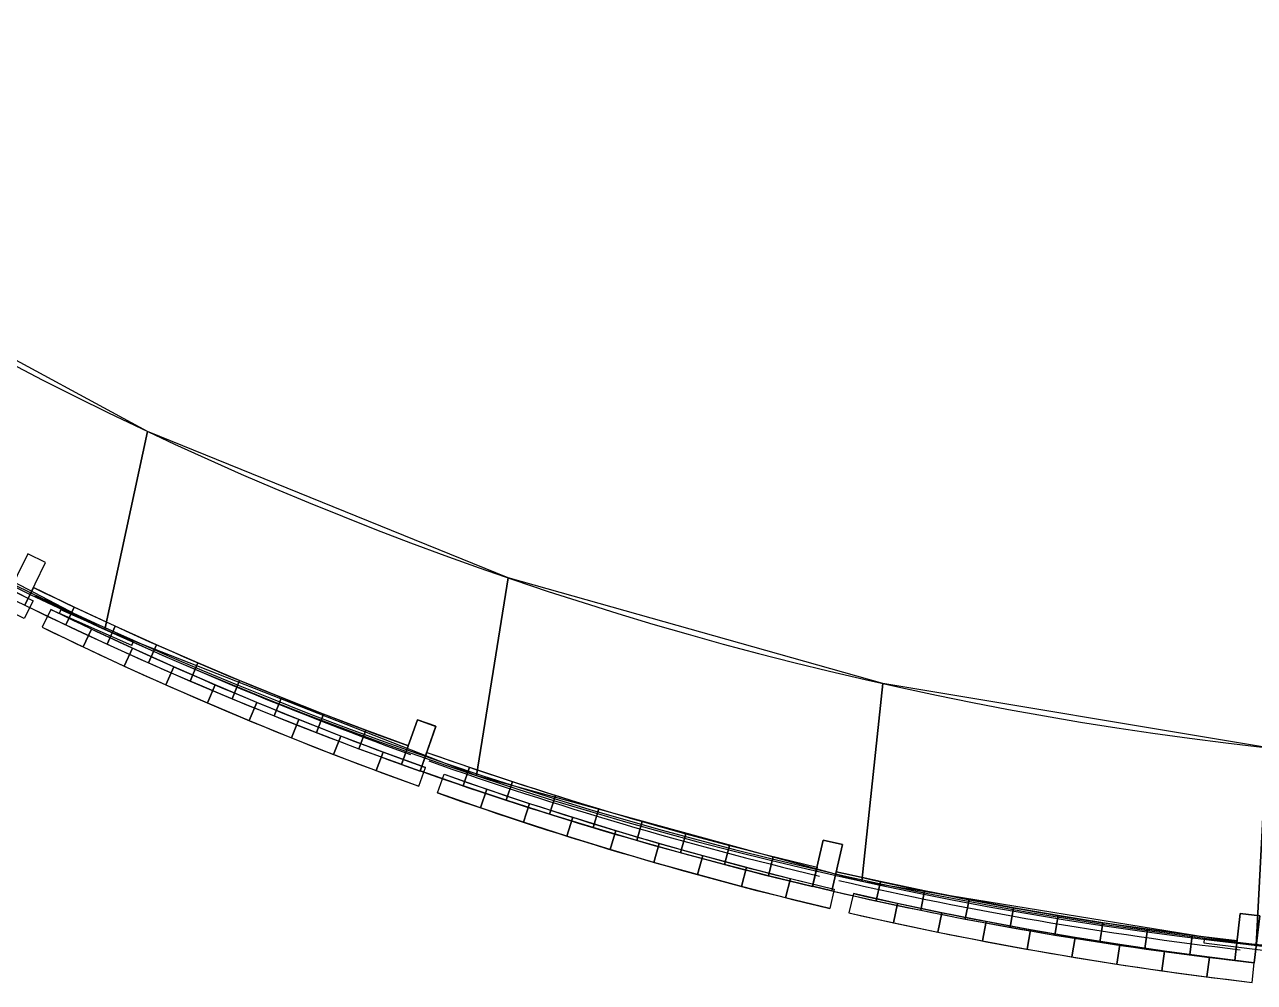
# Model space of a CAD drawing. Extents: x 99251 to 116917, y 66963 to 69452.
# Drawn here: x 103925 to 107039, y 67028 to 69452 of the extents above; entities that cross this region are included whole.
import ezdxf

# ---------------------------------------------------------------- set-up
doc = ezdxf.new("R2010")
doc.units = 0
doc.header["$LTSCALE"] = 200
doc.header["$MEASUREMENT"] = 0
for name, color, linetype in [('3TXT', 3, 'CONTINUOUS'), ('55ETC', 5, 'CONTINUOUS'), ('DOL', 254, 'CONTINUOUS')]:
    doc.layers.add(name, color=color, linetype=linetype)

msp = doc.modelspace()

# ---------------------------------------------------------------- linework, layer by layer
at = {"layer": '3TXT', "color": 33, "elevation": -7200}
for points in [[(103978.1, 68090.8), (103933.2, 68112.9), (103880.2, 68005.2), (103925.1, 67983.2)], [(104919.3, 67693), (104966.4, 67676.1), (104926, 67563.1), (104879, 67579.9)], [(104966.4, 67676.2), (104919.3, 67692.9), (104879, 67579.9), (104926.1, 67563.1)], [(105995.5, 67376.9), (105946.8, 67388.2), (105919.6, 67271.3), (105968.3, 67260)], [(105946.8, 67388.2), (105995.5, 67376.8), (105968.3, 67260), (105919.6, 67271.3)], [(107002.4, 67202.6), (107052.1, 67196.9), (107038.4, 67077.6), (106988.7, 67083.4)], [(107052.1, 67196.9), (107002.4, 67202.6), (106988.7, 67083.3), (107038.4, 67077.7)]]:
    msp.add_lwpolyline(points, close=True, dxfattribs=at)
at = {"layer": '3TXT', "color": 33}
for centre, radius, start, end in [((108144.1, 76460.5, -650), 9450, 237.37874, 243.62718), ((108090.6, 76520.8, -4850), 9450, 243.99602, 250.24446), ((108090.6, 76520.8, -5650), 9450, 243.99602, 250.24446), ((108090.6, 76520.8, -3200), 9450, 243.99602, 250.24446), ((108090.6, 76520.8, -4050), 9450, 243.99602, 250.24446), ((108090.6, 76520.8, -1650), 9450, 243.99602, 250.24446), ((108090.6, 76520.8, -4850), 9500, 243.99602, 250.24446), ((108090.6, 76520.8, -5650), 9500, 243.99602, 250.24446), ((108090.6, 76520.8, -3200), 9500, 243.99602, 250.24446), ((108090.6, 76520.8, -4050), 9500, 243.99602, 250.24446), ((108090.6, 76520.8, -1650), 9500, 243.99602, 250.24446), ((108134.1, 76465.4, -650), 9450, 243.99602, 250.24446), ((108134.1, 76465.4, -650), 9500, 243.99602, 250.24446), ((108102, 76516.8, -5650), 9450, 250.47294, 256.72138), ((108102, 76516.8, -4850), 9450, 250.47294, 256.72138), ((108102, 76516.8, -4050), 9450, 250.47294, 256.72138), ((108102, 76516.8, -3200), 9450, 250.47294, 256.72138), ((108102, 76516.8, -1650), 9450, 250.47294, 256.72138), ((108102, 76516.8, -5650), 9500, 250.47294, 256.72138), ((108102, 76516.8, -4850), 9500, 250.47294, 256.72138), ((108102, 76516.8, -4050), 9500, 250.47294, 256.72138), ((108102, 76516.8, -3200), 9500, 250.47294, 256.72138), ((108102, 76516.8, -1650), 9500, 250.47294, 256.72138), ((108145.5, 76461.3, -650), 9450, 250.47294, 256.72138), ((108145.5, 76461.3, -650), 9500, 250.47294, 256.72138), ((108091.2, 76519.3, -5650), 9450, 257.09022, 263.33866), ((108091.2, 76519.3, -4850), 9450, 257.09022, 263.33866), ((108091.2, 76519.3, -4050), 9450, 257.09022, 263.33866), ((108091.2, 76519.3, -3200), 9450, 257.09022, 263.33866), ((108091.2, 76519.3, -1650), 9450, 257.09022, 263.33866), ((108091.2, 76519.3, -5650), 9500, 257.09022, 263.33866), ((108091.2, 76519.3, -4850), 9500, 257.09022, 263.33866), ((108091.2, 76519.3, -4050), 9500, 257.09022, 263.33866), ((108091.2, 76519.3, -3200), 9500, 257.09022, 263.33866), ((108091.2, 76519.3, -1650), 9500, 257.09022, 263.33866), ((108134.6, 76463.9, -650), 9450, 257.09022, 263.33866), ((108134.6, 76463.9, -650), 9500, 257.09022, 263.33866)]:
    msp.add_arc(centre, radius, start, end, dxfattribs=at)
at = {"layer": '55ETC', "color": 161}
for centre, start, end in [((108099.1, 76508.4, -7200), 243.99602, 250.24398), ((108110.5, 76504.4, -7200), 250.47342, 256.72138), ((108099.6, 76506.9, -7200), 257.09022, 263.33818)]:
    msp.add_arc(centre, 9460, start, end, dxfattribs=at)
at = {"layer": 'DOL', "color": 43}
for p, q in [((104012.9, 67961.7, 100), (104016.9, 67970.8, 100)), ((104195.9, 67881.1, 100), (104012.9, 67961.7, 100)), ((104199.9, 67890.2, 100), (104016.9, 67970.8, 100)), ((104195.9, 67881.1, 100), (104199.9, 67890.2, 100)), ((106911.4, 67137.8, -100), (106910.2, 67127.8, -100)), ((106911.4, 67137.8, -100), (107110, 67113.5, -100)), ((106910.2, 67127.8, -100), (107108.8, 67103.6, -100))]:
    msp.add_line(p, q, dxfattribs=at)
at = {"layer": 'DOL'}
for centre, radius, start, end in [((108053.5, 76520.8), 8952.9, 232.13961, 270.19118), ((108082.5, 76608.6, 100), 9540.6, 233.3675, 270.00505), ((108082.5, 76608.6, -700), 9540.6, 233.3675, 270.00505), ((108082.5, 76608.6, 1800), 9540.6, 233.3675, 270.00505), ((108053.5, 76520.8, 1000), 9452.9, 233.19148, 270.18107), ((108082.5, 76608.6, 1000), 9540.6, 233.3675, 270.00505)]:
    msp.add_arc(centre, radius, start, end, dxfattribs=at)

# ---------------------------------------------------------------- meshes
at = {"layer": '3TXT', "color": 33}
mesh = msp.add_polymesh((2, 10), dxfattribs=at)
for k, corner in enumerate([(103924.1, 67949.2, -600), (103821.2, 68001, -600), (103719.1, 68054, -600), (103617.5, 68108.2, -600), (103516.6, 68163.7, -600), (103416.5, 68220.4, -600), (103317, 68278.2, -600), (103218.2, 68337.3, -600), (103120.1, 68397.6, -600), (103022.8, 68459.1, -600), (103946.3, 67994, -600), (103844, 68045.5, -600), (103742.3, 68098.2, -600), (103641.3, 68152.2, -600), (103541, 68207.3, -600), (103441.3, 68263.7, -600), (103342.4, 68321.3, -600), (103244.1, 68380.1, -600), (103146.5, 68440.1, -600), (103049.7, 68501.2, -600)]):
    mesh.set_mesh_vertex(divmod(k, 10), corner)
mesh = msp.add_polymesh((2, 10), dxfattribs=at)
for k, corner in enumerate([(103924.1, 67949.2, -650), (103821.2, 68001, -650), (103719.1, 68054, -650), (103617.5, 68108.2, -650), (103516.6, 68163.7, -650), (103416.5, 68220.4, -650), (103317, 68278.2, -650), (103218.2, 68337.3, -650), (103120.1, 68397.6, -650), (103022.8, 68459.1, -650), (103946.3, 67994, -650), (103844, 68045.5, -650), (103742.3, 68098.2, -650), (103641.3, 68152.2, -650), (103541, 68207.3, -650), (103441.3, 68263.7, -650), (103342.4, 68321.3, -650), (103244.1, 68380.1, -650), (103146.5, 68440.1, -650), (103049.7, 68501.2, -650)]):
    mesh.set_mesh_vertex(divmod(k, 10), corner)
mesh = msp.add_polymesh((2, 10), dxfattribs=at)
for k, corner in enumerate([(103925.5, 67982.6, -4800), (104029.3, 67932.8, -4800), (104133.6, 67884.2, -4800), (104238.6, 67836.9, -4800), (104344.1, 67790.8, -4800), (104450.1, 67746.1, -4800), (104556.7, 67702.6, -4800), (104663.8, 67660.4, -4800), (104771.4, 67619.6, -4800), (104879.5, 67580, -4800), (103947.4, 68027.5, -4800), (104050.6, 67978, -4800), (104154.4, 67929.6, -4800), (104258.8, 67882.6, -4800), (104363.8, 67836.8, -4800), (104469.3, 67792.2, -4800), (104575.3, 67749, -4800), (104681.9, 67707.1, -4800), (104788.9, 67666.4, -4800), (104896.4, 67627, -4800)]):
    mesh.set_mesh_vertex(divmod(k, 10), corner)
mesh = msp.add_polymesh((2, 10), dxfattribs=at)
for k, corner in enumerate([(103925.5, 67982.6, -4850), (104029.3, 67932.8, -4850), (104133.6, 67884.2, -4850), (104238.6, 67836.9, -4850), (104344.1, 67790.8, -4850), (104450.1, 67746.1, -4850), (104556.7, 67702.6, -4850), (104663.8, 67660.4, -4850), (104771.4, 67619.6, -4850), (104879.5, 67580, -4850), (103947.4, 68027.5, -4850), (104050.6, 67978, -4850), (104154.4, 67929.6, -4850), (104258.8, 67882.6, -4850), (104363.8, 67836.8, -4850), (104469.3, 67792.2, -4850), (104575.3, 67749, -4850), (104681.9, 67707.1, -4850), (104788.9, 67666.4, -4850), (104896.4, 67627, -4850)]):
    mesh.set_mesh_vertex(divmod(k, 10), corner)
mesh = msp.add_polymesh((2, 10), dxfattribs=at)
for k, corner in enumerate([(103925.5, 67982.6, -5600), (104029.3, 67932.8, -5600), (104133.6, 67884.2, -5600), (104238.6, 67836.9, -5600), (104344.1, 67790.8, -5600), (104450.1, 67746.1, -5600), (104556.7, 67702.6, -5600), (104663.8, 67660.4, -5600), (104771.4, 67619.6, -5600), (104879.5, 67580, -5600), (103947.4, 68027.5, -5600), (104050.6, 67978, -5600), (104154.4, 67929.6, -5600), (104258.8, 67882.6, -5600), (104363.8, 67836.8, -5600), (104469.3, 67792.2, -5600), (104575.3, 67749, -5600), (104681.9, 67707.1, -5600), (104788.9, 67666.4, -5600), (104896.4, 67627, -5600)]):
    mesh.set_mesh_vertex(divmod(k, 10), corner)
mesh = msp.add_polymesh((2, 10), dxfattribs=at)
for k, corner in enumerate([(103925.5, 67982.6, -5650), (104029.3, 67932.8, -5650), (104133.6, 67884.2, -5650), (104238.6, 67836.9, -5650), (104344.1, 67790.8, -5650), (104450.1, 67746.1, -5650), (104556.7, 67702.6, -5650), (104663.8, 67660.4, -5650), (104771.4, 67619.6, -5650), (104879.5, 67580, -5650), (103947.4, 68027.5, -5650), (104050.6, 67978, -5650), (104154.4, 67929.6, -5650), (104258.8, 67882.6, -5650), (104363.8, 67836.8, -5650), (104469.3, 67792.2, -5650), (104575.3, 67749, -5650), (104681.9, 67707.1, -5650), (104788.9, 67666.4, -5650), (104896.4, 67627, -5650)]):
    mesh.set_mesh_vertex(divmod(k, 10), corner)
mesh = msp.add_polymesh((2, 10), dxfattribs=at)
for k, corner in enumerate([(103925.5, 67982.6, -3150), (104029.3, 67932.8, -3150), (104133.6, 67884.2, -3150), (104238.6, 67836.9, -3150), (104344.1, 67790.8, -3150), (104450.1, 67746.1, -3150), (104556.7, 67702.6, -3150), (104663.8, 67660.4, -3150), (104771.4, 67619.6, -3150), (104879.5, 67580, -3150), (103947.4, 68027.5, -3150), (104050.6, 67978, -3150), (104154.4, 67929.6, -3150), (104258.8, 67882.6, -3150), (104363.8, 67836.8, -3150), (104469.3, 67792.2, -3150), (104575.3, 67749, -3150), (104681.9, 67707.1, -3150), (104788.9, 67666.4, -3150), (104896.4, 67627, -3150)]):
    mesh.set_mesh_vertex(divmod(k, 10), corner)
mesh = msp.add_polymesh((2, 10), dxfattribs=at)
for k, corner in enumerate([(103925.5, 67982.6, -3200), (104029.3, 67932.8, -3200), (104133.6, 67884.2, -3200), (104238.6, 67836.9, -3200), (104344.1, 67790.8, -3200), (104450.1, 67746.1, -3200), (104556.7, 67702.6, -3200), (104663.8, 67660.4, -3200), (104771.4, 67619.6, -3200), (104879.5, 67580, -3200), (103947.4, 68027.5, -3200), (104050.6, 67978, -3200), (104154.4, 67929.6, -3200), (104258.8, 67882.6, -3200), (104363.8, 67836.8, -3200), (104469.3, 67792.2, -3200), (104575.3, 67749, -3200), (104681.9, 67707.1, -3200), (104788.9, 67666.4, -3200), (104896.4, 67627, -3200)]):
    mesh.set_mesh_vertex(divmod(k, 10), corner)
mesh = msp.add_polymesh((2, 10), dxfattribs=at)
for k, corner in enumerate([(103925.5, 67982.6, -4000), (104029.3, 67932.8, -4000), (104133.6, 67884.2, -4000), (104238.6, 67836.9, -4000), (104344.1, 67790.8, -4000), (104450.1, 67746.1, -4000), (104556.7, 67702.6, -4000), (104663.8, 67660.4, -4000), (104771.4, 67619.6, -4000), (104879.5, 67580, -4000), (103947.4, 68027.5, -4000), (104050.6, 67978, -4000), (104154.4, 67929.6, -4000), (104258.8, 67882.6, -4000), (104363.8, 67836.8, -4000), (104469.3, 67792.2, -4000), (104575.3, 67749, -4000), (104681.9, 67707.1, -4000), (104788.9, 67666.4, -4000), (104896.4, 67627, -4000)]):
    mesh.set_mesh_vertex(divmod(k, 10), corner)
mesh = msp.add_polymesh((2, 10), dxfattribs=at)
for k, corner in enumerate([(103925.5, 67982.6, -4050), (104029.3, 67932.8, -4050), (104133.6, 67884.2, -4050), (104238.6, 67836.9, -4050), (104344.1, 67790.8, -4050), (104450.1, 67746.1, -4050), (104556.7, 67702.6, -4050), (104663.8, 67660.4, -4050), (104771.4, 67619.6, -4050), (104879.5, 67580, -4050), (103947.4, 68027.5, -4050), (104050.6, 67978, -4050), (104154.4, 67929.6, -4050), (104258.8, 67882.6, -4050), (104363.8, 67836.8, -4050), (104469.3, 67792.2, -4050), (104575.3, 67749, -4050), (104681.9, 67707.1, -4050), (104788.9, 67666.4, -4050), (104896.4, 67627, -4050)]):
    mesh.set_mesh_vertex(divmod(k, 10), corner)
mesh = msp.add_polymesh((2, 10), dxfattribs=at)
for k, corner in enumerate([(103925.5, 67982.6, -1600), (104029.3, 67932.8, -1600), (104133.6, 67884.2, -1600), (104238.6, 67836.9, -1600), (104344.1, 67790.8, -1600), (104450.1, 67746.1, -1600), (104556.7, 67702.6, -1600), (104663.8, 67660.4, -1600), (104771.4, 67619.6, -1600), (104879.5, 67580, -1600), (103947.4, 68027.5, -1600), (104050.6, 67978, -1600), (104154.4, 67929.6, -1600), (104258.8, 67882.6, -1600), (104363.8, 67836.8, -1600), (104469.3, 67792.2, -1600), (104575.3, 67749, -1600), (104681.9, 67707.1, -1600), (104788.9, 67666.4, -1600), (104896.4, 67627, -1600)]):
    mesh.set_mesh_vertex(divmod(k, 10), corner)
mesh = msp.add_polymesh((2, 10), dxfattribs=at)
for k, corner in enumerate([(103925.5, 67982.6, -1650), (104029.3, 67932.8, -1650), (104133.6, 67884.2, -1650), (104238.6, 67836.9, -1650), (104344.1, 67790.8, -1650), (104450.1, 67746.1, -1650), (104556.7, 67702.6, -1650), (104663.8, 67660.4, -1650), (104771.4, 67619.6, -1650), (104879.5, 67580, -1650), (103947.4, 68027.5, -1650), (104050.6, 67978, -1650), (104154.4, 67929.6, -1650), (104258.8, 67882.6, -1650), (104363.8, 67836.8, -1650), (104469.3, 67792.2, -1650), (104575.3, 67749, -1650), (104681.9, 67707.1, -1650), (104788.9, 67666.4, -1650), (104896.4, 67627, -1650)]):
    mesh.set_mesh_vertex(divmod(k, 10), corner)
mesh = msp.add_polymesh((2, 10), dxfattribs=at)
for k, corner in enumerate([(103968.9, 67927.2, -650), (104072.7, 67877.3, -650), (104177.1, 67828.7, -650), (104282, 67781.4, -650), (104387.5, 67735.4, -650), (104493.6, 67690.6, -650), (104600.2, 67647.2, -650), (104707.3, 67605, -650), (104814.9, 67564.1, -650), (104923, 67524.6, -650), (103990.9, 67972.1, -650), (104094.1, 67922.5, -650), (104197.9, 67874.2, -650), (104302.3, 67827.1, -650), (104407.2, 67781.3, -650), (104512.7, 67736.8, -650), (104618.8, 67693.6, -650), (104725.3, 67651.6, -650), (104832.3, 67611, -650), (104939.9, 67571.6, -650)]):
    mesh.set_mesh_vertex(divmod(k, 10), corner)
mesh = msp.add_polymesh((2, 10), dxfattribs=at)
for k, corner in enumerate([(103968.9, 67927.2, -600), (104072.7, 67877.3, -600), (104177.1, 67828.7, -600), (104282, 67781.4, -600), (104387.5, 67735.4, -600), (104493.6, 67690.6, -600), (104600.2, 67647.2, -600), (104707.3, 67605, -600), (104814.9, 67564.1, -600), (104923, 67524.6, -600), (103990.9, 67972.1, -600), (104094.1, 67922.5, -600), (104197.9, 67874.2, -600), (104302.3, 67827.1, -600), (104407.2, 67781.3, -600), (104512.7, 67736.8, -600), (104618.8, 67693.6, -600), (104725.3, 67651.6, -600), (104832.3, 67611, -600), (104939.9, 67571.6, -600)]):
    mesh.set_mesh_vertex(divmod(k, 10), corner)
mesh = msp.add_polymesh((2, 10), dxfattribs=at)
for k, corner in enumerate([(105920, 67270.8, -5600), (105808.1, 67297.9, -5600), (105696.6, 67326.3, -5600), (105585.4, 67356.2, -5600), (105474.6, 67387.3, -5600), (105364.2, 67419.8, -5600), (105254.1, 67453.7, -5600), (105144.5, 67488.9, -5600), (105035.4, 67525.4, -5600), (104926.6, 67563.2, -5600), (105931.5, 67319.4, -5600), (105820.2, 67346.4, -5600), (105709.3, 67374.7, -5600), (105598.7, 67404.4, -5600), (105488.4, 67435.4, -5600), (105378.6, 67467.7, -5600), (105269.1, 67501.4, -5600), (105160.1, 67536.4, -5600), (105051.5, 67572.7, -5600), (104943.3, 67610.3, -5600)]):
    mesh.set_mesh_vertex(divmod(k, 10), corner)
mesh = msp.add_polymesh((2, 10), dxfattribs=at)
for k, corner in enumerate([(105920, 67270.8, -5650), (105808.1, 67297.9, -5650), (105696.6, 67326.3, -5650), (105585.4, 67356.2, -5650), (105474.6, 67387.3, -5650), (105364.2, 67419.8, -5650), (105254.1, 67453.7, -5650), (105144.5, 67488.9, -5650), (105035.4, 67525.4, -5650), (104926.6, 67563.2, -5650), (105931.5, 67319.4, -5650), (105820.2, 67346.4, -5650), (105709.3, 67374.7, -5650), (105598.7, 67404.4, -5650), (105488.4, 67435.4, -5650), (105378.6, 67467.7, -5650), (105269.1, 67501.4, -5650), (105160.1, 67536.4, -5650), (105051.5, 67572.7, -5650), (104943.3, 67610.3, -5650)]):
    mesh.set_mesh_vertex(divmod(k, 10), corner)
mesh = msp.add_polymesh((2, 10), dxfattribs=at)
for k, corner in enumerate([(105920, 67270.8, -4850), (105808.1, 67297.9, -4850), (105696.6, 67326.3, -4850), (105585.4, 67356.2, -4850), (105474.6, 67387.3, -4850), (105364.2, 67419.8, -4850), (105254.1, 67453.7, -4850), (105144.5, 67488.9, -4850), (105035.4, 67525.4, -4850), (104926.6, 67563.2, -4850), (105931.5, 67319.4, -4850), (105820.2, 67346.4, -4850), (105709.3, 67374.7, -4850), (105598.7, 67404.4, -4850), (105488.4, 67435.4, -4850), (105378.6, 67467.7, -4850), (105269.1, 67501.4, -4850), (105160.1, 67536.4, -4850), (105051.5, 67572.7, -4850), (104943.3, 67610.3, -4850)]):
    mesh.set_mesh_vertex(divmod(k, 10), corner)
mesh = msp.add_polymesh((2, 10), dxfattribs=at)
for k, corner in enumerate([(105920, 67270.8, -4800), (105808.1, 67297.9, -4800), (105696.6, 67326.3, -4800), (105585.4, 67356.2, -4800), (105474.6, 67387.3, -4800), (105364.2, 67419.8, -4800), (105254.1, 67453.7, -4800), (105144.5, 67488.9, -4800), (105035.4, 67525.4, -4800), (104926.6, 67563.2, -4800), (105931.5, 67319.4, -4800), (105820.2, 67346.4, -4800), (105709.3, 67374.7, -4800), (105598.7, 67404.4, -4800), (105488.4, 67435.4, -4800), (105378.6, 67467.7, -4800), (105269.1, 67501.4, -4800), (105160.1, 67536.4, -4800), (105051.5, 67572.7, -4800), (104943.3, 67610.3, -4800)]):
    mesh.set_mesh_vertex(divmod(k, 10), corner)
mesh = msp.add_polymesh((2, 10), dxfattribs=at)
for k, corner in enumerate([(105920, 67270.8, -4000), (105808.1, 67297.9, -4000), (105696.6, 67326.3, -4000), (105585.4, 67356.2, -4000), (105474.6, 67387.3, -4000), (105364.2, 67419.8, -4000), (105254.1, 67453.7, -4000), (105144.5, 67488.9, -4000), (105035.4, 67525.4, -4000), (104926.6, 67563.2, -4000), (105931.5, 67319.4, -4000), (105820.2, 67346.4, -4000), (105709.3, 67374.7, -4000), (105598.7, 67404.4, -4000), (105488.4, 67435.4, -4000), (105378.6, 67467.7, -4000), (105269.1, 67501.4, -4000), (105160.1, 67536.4, -4000), (105051.5, 67572.7, -4000), (104943.3, 67610.3, -4000)]):
    mesh.set_mesh_vertex(divmod(k, 10), corner)
mesh = msp.add_polymesh((2, 10), dxfattribs=at)
for k, corner in enumerate([(105920, 67270.8, -4050), (105808.1, 67297.9, -4050), (105696.6, 67326.3, -4050), (105585.4, 67356.2, -4050), (105474.6, 67387.3, -4050), (105364.2, 67419.8, -4050), (105254.1, 67453.7, -4050), (105144.5, 67488.9, -4050), (105035.4, 67525.4, -4050), (104926.6, 67563.2, -4050), (105931.5, 67319.4, -4050), (105820.2, 67346.4, -4050), (105709.3, 67374.7, -4050), (105598.7, 67404.4, -4050), (105488.4, 67435.4, -4050), (105378.6, 67467.7, -4050), (105269.1, 67501.4, -4050), (105160.1, 67536.4, -4050), (105051.5, 67572.7, -4050), (104943.3, 67610.3, -4050)]):
    mesh.set_mesh_vertex(divmod(k, 10), corner)
mesh = msp.add_polymesh((2, 10), dxfattribs=at)
for k, corner in enumerate([(105920, 67270.8, -3150), (105808.1, 67297.9, -3150), (105696.6, 67326.3, -3150), (105585.4, 67356.2, -3150), (105474.6, 67387.3, -3150), (105364.2, 67419.8, -3150), (105254.1, 67453.7, -3150), (105144.5, 67488.9, -3150), (105035.4, 67525.4, -3150), (104926.6, 67563.2, -3150), (105931.5, 67319.4, -3150), (105820.2, 67346.4, -3150), (105709.3, 67374.7, -3150), (105598.7, 67404.4, -3150), (105488.4, 67435.4, -3150), (105378.6, 67467.7, -3150), (105269.1, 67501.4, -3150), (105160.1, 67536.4, -3150), (105051.5, 67572.7, -3150), (104943.3, 67610.3, -3150)]):
    mesh.set_mesh_vertex(divmod(k, 10), corner)
mesh = msp.add_polymesh((2, 10), dxfattribs=at)
for k, corner in enumerate([(105920, 67270.8, -3200), (105808.1, 67297.9, -3200), (105696.6, 67326.3, -3200), (105585.4, 67356.2, -3200), (105474.6, 67387.3, -3200), (105364.2, 67419.8, -3200), (105254.1, 67453.7, -3200), (105144.5, 67488.9, -3200), (105035.4, 67525.4, -3200), (104926.6, 67563.2, -3200), (105931.5, 67319.4, -3200), (105820.2, 67346.4, -3200), (105709.3, 67374.7, -3200), (105598.7, 67404.4, -3200), (105488.4, 67435.4, -3200), (105378.6, 67467.7, -3200), (105269.1, 67501.4, -3200), (105160.1, 67536.4, -3200), (105051.5, 67572.7, -3200), (104943.3, 67610.3, -3200)]):
    mesh.set_mesh_vertex(divmod(k, 10), corner)
mesh = msp.add_polymesh((2, 10), dxfattribs=at)
for k, corner in enumerate([(105920, 67270.8, -1650), (105808.1, 67297.9, -1650), (105696.6, 67326.3, -1650), (105585.4, 67356.2, -1650), (105474.6, 67387.3, -1650), (105364.2, 67419.8, -1650), (105254.1, 67453.7, -1650), (105144.5, 67488.9, -1650), (105035.4, 67525.4, -1650), (104926.6, 67563.2, -1650), (105931.5, 67319.4, -1650), (105820.2, 67346.4, -1650), (105709.3, 67374.7, -1650), (105598.7, 67404.4, -1650), (105488.4, 67435.4, -1650), (105378.6, 67467.7, -1650), (105269.1, 67501.4, -1650), (105160.1, 67536.4, -1650), (105051.5, 67572.7, -1650), (104943.3, 67610.3, -1650)]):
    mesh.set_mesh_vertex(divmod(k, 10), corner)
mesh = msp.add_polymesh((2, 10), dxfattribs=at)
for k, corner in enumerate([(105920, 67270.8, -1600), (105808.1, 67297.9, -1600), (105696.6, 67326.3, -1600), (105585.4, 67356.2, -1600), (105474.6, 67387.3, -1600), (105364.2, 67419.8, -1600), (105254.1, 67453.7, -1600), (105144.5, 67488.9, -1600), (105035.4, 67525.4, -1600), (104926.6, 67563.2, -1600), (105931.5, 67319.4, -1600), (105820.2, 67346.4, -1600), (105709.3, 67374.7, -1600), (105598.7, 67404.4, -1600), (105488.4, 67435.4, -1600), (105378.6, 67467.7, -1600), (105269.1, 67501.4, -1600), (105160.1, 67536.4, -1600), (105051.5, 67572.7, -1600), (104943.3, 67610.3, -1600)]):
    mesh.set_mesh_vertex(divmod(k, 10), corner)
mesh = msp.add_polymesh((2, 10), dxfattribs=at)
for k, corner in enumerate([(105963.4, 67215.3, -600), (105851.6, 67242.4, -600), (105740, 67270.9, -600), (105628.8, 67300.7, -600), (105518, 67331.9, -600), (105407.6, 67364.4, -600), (105297.6, 67398.3, -600), (105188, 67433.4, -600), (105078.8, 67469.9, -600), (104970.1, 67507.7, -600), (105974.9, 67264, -600), (105863.6, 67291, -600), (105752.7, 67319.3, -600), (105642.1, 67349, -600), (105531.9, 67380, -600), (105422, 67412.3, -600), (105312.6, 67446, -600), (105203.5, 67480.9, -600), (105094.9, 67517.2, -600), (104986.8, 67554.9, -600)]):
    mesh.set_mesh_vertex(divmod(k, 10), corner)
mesh = msp.add_polymesh((2, 10), dxfattribs=at)
for k, corner in enumerate([(105963.4, 67215.3, -650), (105851.6, 67242.4, -650), (105740, 67270.9, -650), (105628.8, 67300.7, -650), (105518, 67331.9, -650), (105407.6, 67364.4, -650), (105297.6, 67398.3, -650), (105188, 67433.4, -650), (105078.8, 67469.9, -650), (104970.1, 67507.7, -650), (105974.9, 67264, -650), (105863.6, 67291, -650), (105752.7, 67319.3, -650), (105642.1, 67349, -650), (105531.9, 67380, -650), (105422, 67412.3, -650), (105312.6, 67446, -650), (105203.5, 67480.9, -650), (105094.9, 67517.2, -650), (104986.8, 67554.9, -650)]):
    mesh.set_mesh_vertex(divmod(k, 10), corner)
mesh = msp.add_polymesh((2, 10), dxfattribs=at)
for k, corner in enumerate([(105968.7, 67259.4, -5600), (106081.1, 67234.4, -5600), (106193.7, 67210.7, -5600), (106306.6, 67188.4, -5600), (106419.8, 67167.5, -5600), (106533.3, 67147.9, -5600), (106646.9, 67129.7, -5600), (106760.8, 67112.9, -5600), (106874.9, 67097.5, -5600), (106989.2, 67083.4, -5600), (105979.9, 67308.2, -5600), (106091.6, 67283.3, -5600), (106203.7, 67259.7, -5600), (106316, 67237.5, -5600), (106428.6, 67216.7, -5600), (106541.5, 67197.2, -5600), (106654.5, 67179.1, -5600), (106767.8, 67162.4, -5600), (106881.3, 67147.1, -5600), (106995, 67133.1, -5600)]):
    mesh.set_mesh_vertex(divmod(k, 10), corner)
mesh = msp.add_polymesh((2, 10), dxfattribs=at)
for k, corner in enumerate([(105968.7, 67259.4, -4800), (106081.1, 67234.4, -4800), (106193.7, 67210.7, -4800), (106306.6, 67188.4, -4800), (106419.8, 67167.5, -4800), (106533.3, 67147.9, -4800), (106646.9, 67129.7, -4800), (106760.8, 67112.9, -4800), (106874.9, 67097.5, -4800), (106989.2, 67083.4, -4800), (105979.9, 67308.2, -4800), (106091.6, 67283.3, -4800), (106203.7, 67259.7, -4800), (106316, 67237.5, -4800), (106428.6, 67216.7, -4800), (106541.5, 67197.2, -4800), (106654.5, 67179.1, -4800), (106767.8, 67162.4, -4800), (106881.3, 67147.1, -4800), (106995, 67133.1, -4800)]):
    mesh.set_mesh_vertex(divmod(k, 10), corner)
mesh = msp.add_polymesh((2, 10), dxfattribs=at)
for k, corner in enumerate([(105968.7, 67259.4, -4850), (106081.1, 67234.4, -4850), (106193.7, 67210.7, -4850), (106306.6, 67188.4, -4850), (106419.8, 67167.5, -4850), (106533.3, 67147.9, -4850), (106646.9, 67129.7, -4850), (106760.8, 67112.9, -4850), (106874.9, 67097.5, -4850), (106989.2, 67083.4, -4850), (105979.9, 67308.2, -4850), (106091.6, 67283.3, -4850), (106203.7, 67259.7, -4850), (106316, 67237.5, -4850), (106428.6, 67216.7, -4850), (106541.5, 67197.2, -4850), (106654.5, 67179.1, -4850), (106767.8, 67162.4, -4850), (106881.3, 67147.1, -4850), (106995, 67133.1, -4850)]):
    mesh.set_mesh_vertex(divmod(k, 10), corner)
mesh = msp.add_polymesh((2, 10), dxfattribs=at)
for k, corner in enumerate([(105968.7, 67259.4, -4000), (106081.1, 67234.4, -4000), (106193.7, 67210.7, -4000), (106306.6, 67188.4, -4000), (106419.8, 67167.5, -4000), (106533.3, 67147.9, -4000), (106646.9, 67129.7, -4000), (106760.8, 67112.9, -4000), (106874.9, 67097.5, -4000), (106989.2, 67083.4, -4000), (105979.9, 67308.2, -4000), (106091.6, 67283.3, -4000), (106203.7, 67259.7, -4000), (106316, 67237.5, -4000), (106428.6, 67216.7, -4000), (106541.5, 67197.2, -4000), (106654.5, 67179.1, -4000), (106767.8, 67162.4, -4000), (106881.3, 67147.1, -4000), (106995, 67133.1, -4000)]):
    mesh.set_mesh_vertex(divmod(k, 10), corner)
mesh = msp.add_polymesh((2, 10), dxfattribs=at)
for k, corner in enumerate([(105968.7, 67259.4, -4050), (106081.1, 67234.4, -4050), (106193.7, 67210.7, -4050), (106306.6, 67188.4, -4050), (106419.8, 67167.5, -4050), (106533.3, 67147.9, -4050), (106646.9, 67129.7, -4050), (106760.8, 67112.9, -4050), (106874.9, 67097.5, -4050), (106989.2, 67083.4, -4050), (105979.9, 67308.2, -4050), (106091.6, 67283.3, -4050), (106203.7, 67259.7, -4050), (106316, 67237.5, -4050), (106428.6, 67216.7, -4050), (106541.5, 67197.2, -4050), (106654.5, 67179.1, -4050), (106767.8, 67162.4, -4050), (106881.3, 67147.1, -4050), (106995, 67133.1, -4050)]):
    mesh.set_mesh_vertex(divmod(k, 10), corner)
mesh = msp.add_polymesh((2, 10), dxfattribs=at)
for k, corner in enumerate([(105968.7, 67259.4, -3150), (106081.1, 67234.4, -3150), (106193.7, 67210.7, -3150), (106306.6, 67188.4, -3150), (106419.8, 67167.5, -3150), (106533.3, 67147.9, -3150), (106646.9, 67129.7, -3150), (106760.8, 67112.9, -3150), (106874.9, 67097.5, -3150), (106989.2, 67083.4, -3150), (105979.9, 67308.2, -3150), (106091.6, 67283.3, -3150), (106203.7, 67259.7, -3150), (106316, 67237.5, -3150), (106428.6, 67216.7, -3150), (106541.5, 67197.2, -3150), (106654.5, 67179.1, -3150), (106767.8, 67162.4, -3150), (106881.3, 67147.1, -3150), (106995, 67133.1, -3150)]):
    mesh.set_mesh_vertex(divmod(k, 10), corner)
mesh = msp.add_polymesh((2, 10), dxfattribs=at)
for k, corner in enumerate([(105968.7, 67259.4, -3200), (106081.1, 67234.4, -3200), (106193.7, 67210.7, -3200), (106306.6, 67188.4, -3200), (106419.8, 67167.5, -3200), (106533.3, 67147.9, -3200), (106646.9, 67129.7, -3200), (106760.8, 67112.9, -3200), (106874.9, 67097.5, -3200), (106989.2, 67083.4, -3200), (105979.9, 67308.2, -3200), (106091.6, 67283.3, -3200), (106203.7, 67259.7, -3200), (106316, 67237.5, -3200), (106428.6, 67216.7, -3200), (106541.5, 67197.2, -3200), (106654.5, 67179.1, -3200), (106767.8, 67162.4, -3200), (106881.3, 67147.1, -3200), (106995, 67133.1, -3200)]):
    mesh.set_mesh_vertex(divmod(k, 10), corner)
mesh = msp.add_polymesh((2, 10), dxfattribs=at)
for k, corner in enumerate([(105968.7, 67259.4, -1600), (106081.1, 67234.4, -1600), (106193.7, 67210.7, -1600), (106306.6, 67188.4, -1600), (106419.8, 67167.5, -1600), (106533.3, 67147.9, -1600), (106646.9, 67129.7, -1600), (106760.8, 67112.9, -1600), (106874.9, 67097.5, -1600), (106989.2, 67083.4, -1600), (105979.9, 67308.2, -1600), (106091.6, 67283.3, -1600), (106203.7, 67259.7, -1600), (106316, 67237.5, -1600), (106428.6, 67216.7, -1600), (106541.5, 67197.2, -1600), (106654.5, 67179.1, -1600), (106767.8, 67162.4, -1600), (106881.3, 67147.1, -1600), (106995, 67133.1, -1600)]):
    mesh.set_mesh_vertex(divmod(k, 10), corner)
mesh = msp.add_polymesh((2, 10), dxfattribs=at)
for k, corner in enumerate([(105968.7, 67259.4, -1650), (106081.1, 67234.4, -1650), (106193.7, 67210.7, -1650), (106306.6, 67188.4, -1650), (106419.8, 67167.5, -1650), (106533.3, 67147.9, -1650), (106646.9, 67129.7, -1650), (106760.8, 67112.9, -1650), (106874.9, 67097.5, -1650), (106989.2, 67083.4, -1650), (105979.9, 67308.2, -1650), (106091.6, 67283.3, -1650), (106203.7, 67259.7, -1650), (106316, 67237.5, -1650), (106428.6, 67216.7, -1650), (106541.5, 67197.2, -1650), (106654.5, 67179.1, -1650), (106767.8, 67162.4, -1650), (106881.3, 67147.1, -1650), (106995, 67133.1, -1650)]):
    mesh.set_mesh_vertex(divmod(k, 10), corner)
mesh = msp.add_polymesh((2, 10), dxfattribs=at)
for k, corner in enumerate([(106012.1, 67204, -650), (106124.5, 67179, -650), (106237.2, 67155.3, -650), (106350.1, 67133, -650), (106463.3, 67112, -650), (106576.7, 67092.5, -650), (106690.4, 67074.3, -650), (106804.3, 67057.5, -650), (106918.3, 67042, -650), (107032.6, 67028, -650), (106023.3, 67252.7, -650), (106135.1, 67227.8, -650), (106247.1, 67204.3, -650), (106359.5, 67182.1, -650), (106472.1, 67161.3, -650), (106584.9, 67141.8, -650), (106698, 67123.7, -650), (106811.3, 67107, -650), (106924.7, 67091.6, -650), (107038.4, 67077.7, -650)]):
    mesh.set_mesh_vertex(divmod(k, 10), corner)
mesh = msp.add_polymesh((2, 10), dxfattribs=at)
for k, corner in enumerate([(106012.1, 67204, -600), (106124.5, 67179, -600), (106237.2, 67155.3, -600), (106350.1, 67133, -600), (106463.3, 67112, -600), (106576.7, 67092.5, -600), (106690.4, 67074.3, -600), (106804.3, 67057.5, -600), (106918.3, 67042, -600), (107032.6, 67028, -600), (106023.3, 67252.7, -600), (106135.1, 67227.8, -600), (106247.1, 67204.3, -600), (106359.5, 67182.1, -600), (106472.1, 67161.3, -600), (106584.9, 67141.8, -600), (106698, 67123.7, -600), (106811.3, 67107, -600), (106924.7, 67091.6, -600), (107038.4, 67077.7, -600)]):
    mesh.set_mesh_vertex(divmod(k, 10), corner)
at = {"layer": 'DOL'}
mesh = msp.add_polymesh((2, 7), dxfattribs=at)
for k, corner in enumerate([(102389.8, 68952.5, 2000), (103231.1, 68390.5, 2000), (104127.6, 67921.7, 2000), (105069, 67551.4, 2000), (106044.6, 67283.9, 2000), (107043.3, 67122.1, 2000), (108083.3, 67068, 2000), (102558.7, 69452.5, 2000), (103368.9, 68891.4, 2000), (104235.8, 68422.7, 2000), (105149, 68052.2, 2000), (106097.4, 67784.3, 2000), (107069.5, 67622.2, 2000), (108083.3, 67568, 2000)]):
    mesh.set_mesh_vertex(divmod(k, 7), corner)

doc.saveas('drawing.dxf')
